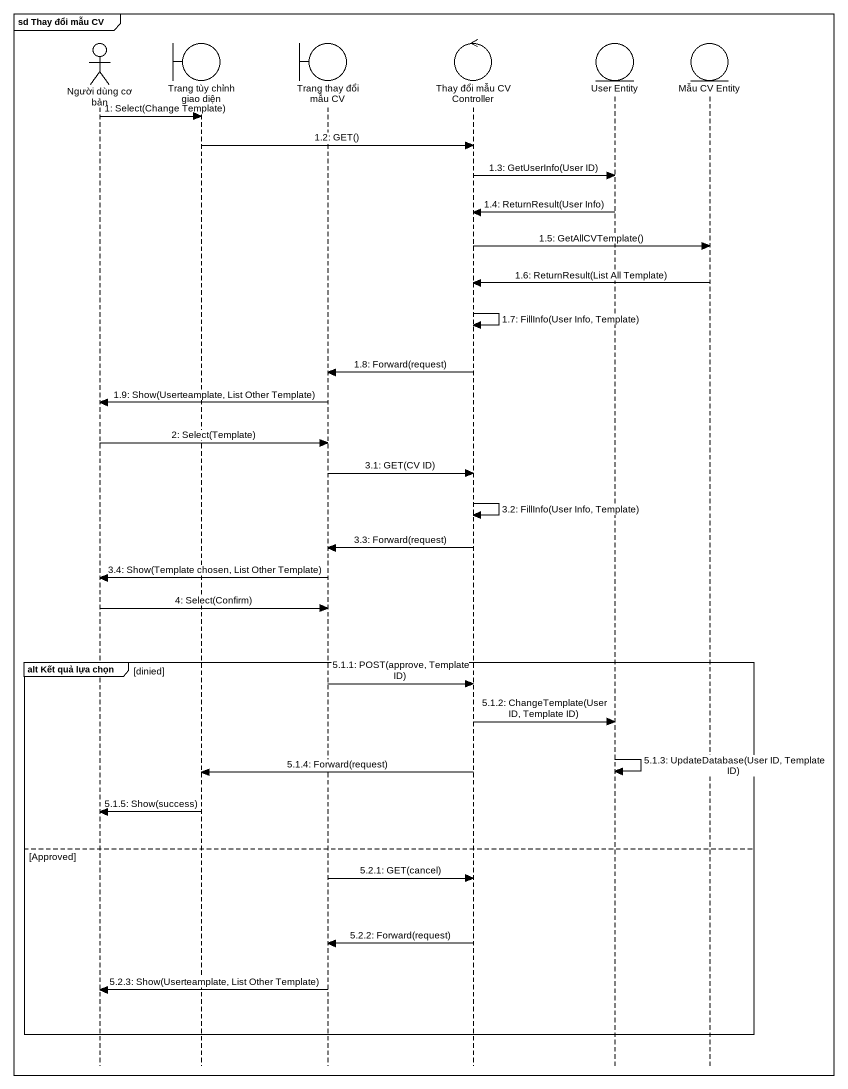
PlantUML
@startuml
mainframe sd Thay đổi mẫu CV
hide footbox
actor "Người dùng cơ bản" as Người_dùng_cơ_bản
boundary "Trang tùy chỉnh giao diện" as Trang_tùy_chỉnh_giao_diện
boundary "Trang thay đổi mẫu CV" as Trang_thay_đổi_mẫu_CV
control "Thay đổi mẫu CV Controller" as Thay_đổi_mẫu_CV_Controller
entity "User Entity" as User_Entity
entity "Mẫu CV Entity" as Mẫu_CV_Entity

Người_dùng_cơ_bản -> Trang_tùy_chỉnh_giao_diện : 1: Select(Change Template)
Trang_tùy_chỉnh_giao_diện -> Thay_đổi_mẫu_CV_Controller : 1.2: GET()
Thay_đổi_mẫu_CV_Controller -> User_Entity : 1.3: GetUserInfo(User ID)
User_Entity -> Thay_đổi_mẫu_CV_Controller : 1.4: ReturnResult(User Info)
Thay_đổi_mẫu_CV_Controller -> Mẫu_CV_Entity : 1.5: GetAllCVTemplate()
Mẫu_CV_Entity -> Thay_đổi_mẫu_CV_Controller : 1.6: ReturnResult(List All Template)
Thay_đổi_mẫu_CV_Controller -> Thay_đổi_mẫu_CV_Controller : 1.7: FillInfo(User Info, Template)
Thay_đổi_mẫu_CV_Controller -> Trang_thay_đổi_mẫu_CV : 1.8: Forward(request)
Trang_thay_đổi_mẫu_CV -> Người_dùng_cơ_bản : 1.9: Show(Userteamplate, List Other Template)
Người_dùng_cơ_bản -> Trang_thay_đổi_mẫu_CV : 2: Select(Template)
Trang_thay_đổi_mẫu_CV -> Thay_đổi_mẫu_CV_Controller : 3.1: GET(CV ID)
Thay_đổi_mẫu_CV_Controller -> Thay_đổi_mẫu_CV_Controller : 3.2: FillInfo(User Info, Template)
Thay_đổi_mẫu_CV_Controller -> Trang_thay_đổi_mẫu_CV : 3.3: Forward(request)
Trang_thay_đổi_mẫu_CV -> Người_dùng_cơ_bản : 3.4: Show(Template chosen, List Other Template)
Người_dùng_cơ_bản -> Trang_thay_đổi_mẫu_CV : 4: Select(Confirm)
group alt Kết quả lựa chọn [dinied]
  Trang_thay_đổi_mẫu_CV -> Thay_đổi_mẫu_CV_Controller : 5.1.1: POST(approve, Template ID)
  Thay_đổi_mẫu_CV_Controller -> User_Entity : 5.1.2: ChangeTemplate(User ID, Template ID)
  User_Entity -> User_Entity : 5.1.3: UpdateDatabase(User ID, Template ID)
  Thay_đổi_mẫu_CV_Controller -> Trang_tùy_chỉnh_giao_diện : 5.1.4: Forward(request)
  Trang_tùy_chỉnh_giao_diện -> Người_dùng_cơ_bản : 5.1.5: Show(success)
else Approved
  Trang_thay_đổi_mẫu_CV -> Thay_đổi_mẫu_CV_Controller : 5.2.1: GET(cancel)
  Thay_đổi_mẫu_CV_Controller -> Trang_thay_đổi_mẫu_CV : 5.2.2: Forward(request)
  Trang_thay_đổi_mẫu_CV -> Người_dùng_cơ_bản : 5.2.3: Show(Userteamplate, List Other Template)
end
@enduml
